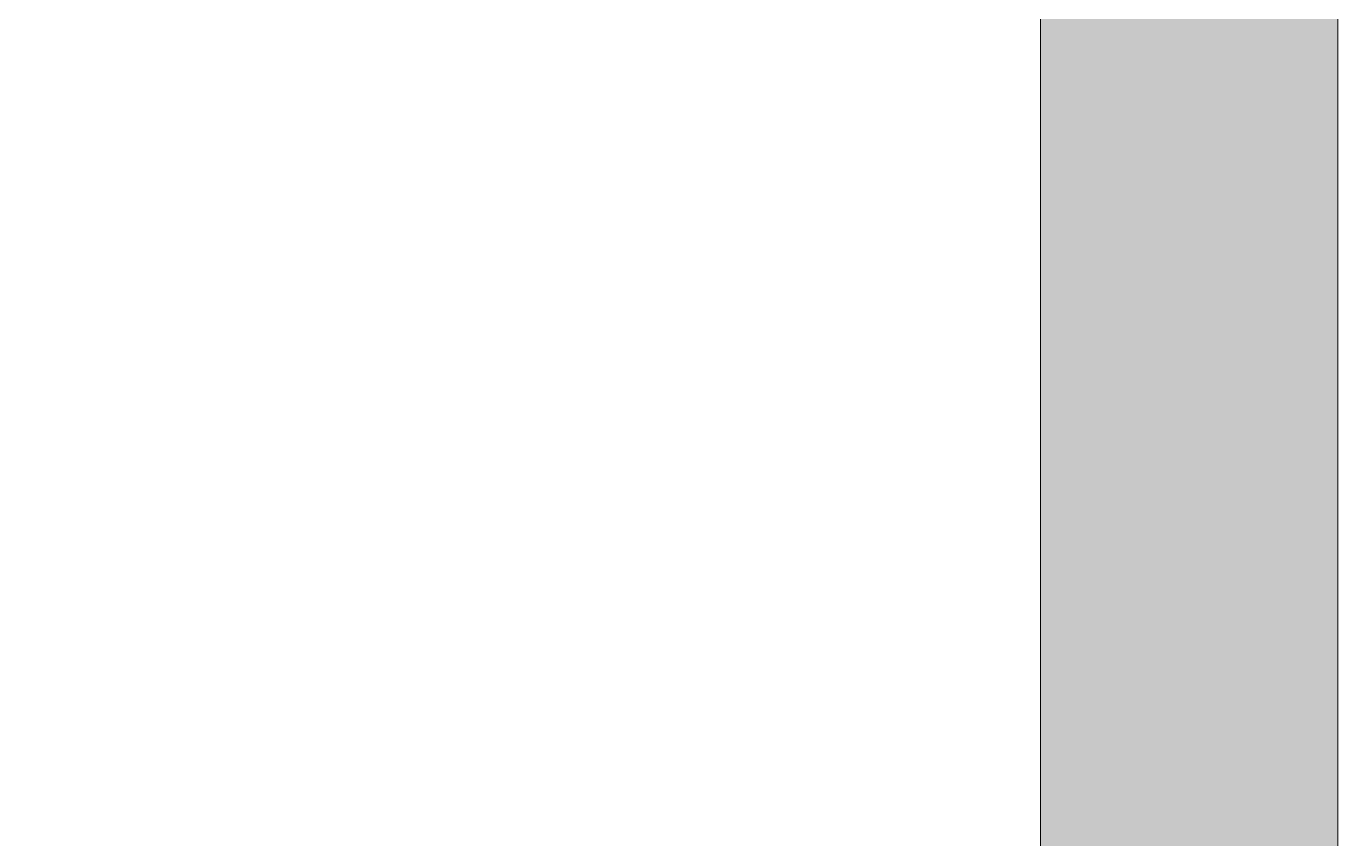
# Model space of a CAD drawing. Header units: millimetres. Extents: x 0 to 586, y 0 to 414.
# Drawn here: x 573.084 to 576.118, y 96.206 to 98.085 of the extents above; entities that cross this region are included whole.
import ezdxf

# ---------------------------------------------------------------- set-up
doc = ezdxf.new("R2010")
doc.units = ezdxf.units.MM

msp = doc.modelspace()

# ---------------------------------------------------------------- hatches: boundary and pattern name
h = msp.add_hatch(color=0)
h.dxf.hatch_style = 2
h.paths.add_polyline_path([(576.117861, 9.514417), (575.429944, 10.205861), (575.429944, 403.877639), (576.117861, 404.569083)])
h = msp.add_hatch(color=0)
h.dxf.hatch_style = 2
h.paths.add_polyline_path([(573.083972, 97.511306), (573.083972, 97.595972)])
h = msp.add_hatch(color=0)
h.dxf.hatch_style = 2
h.paths.add_polyline_path([(573.083972, 97.511306), (573.083972, 97.595972)])
h = msp.add_hatch(color=0)
h.dxf.hatch_style = 2
h.paths.add_polyline_path([(573.091028, 97.507778), (573.091028, 97.588917)])
h = msp.add_hatch(color=0)
h.dxf.hatch_style = 2
h.paths.add_polyline_path([(573.091028, 97.507778), (573.091028, 97.588917)])
h = msp.add_hatch(color=0)
h.dxf.hatch_style = 2
h.paths.add_polyline_path([(573.091028, 97.507778), (573.091028, 97.588917)])
h = msp.add_hatch(color=0)
h.dxf.hatch_style = 2
h.paths.add_polyline_path([(573.091028, 97.507778), (573.091028, 97.588917)])
h = msp.add_hatch(color=0)
h.dxf.hatch_style = 2
h.paths.add_polyline_path([(573.094556, 97.507778), (573.094556, 97.588917)])
h = msp.add_hatch(color=0)
h.dxf.hatch_style = 2
h.paths.add_polyline_path([(573.094556, 97.507778), (573.094556, 97.588917)])
h = msp.add_hatch(color=0)
h.dxf.hatch_style = 2
h.paths.add_polyline_path([(573.098083, 97.50425), (573.098083, 97.588917)])
h = msp.add_hatch(color=0)
h.dxf.hatch_style = 2
h.paths.add_polyline_path([(573.098083, 97.50425), (573.098083, 97.588917)])
h = msp.add_hatch(color=0)
h.dxf.hatch_style = 2
h.paths.add_polyline_path([(573.098083, 97.50425), (573.098083, 97.588917)])
h = msp.add_hatch(color=0)
h.dxf.hatch_style = 2
h.paths.add_polyline_path([(573.112194, 97.497194), (573.112194, 97.578333)])
h = msp.add_hatch(color=0)
h.dxf.hatch_style = 2
h.paths.add_polyline_path([(573.11925, 97.493667), (573.11925, 97.574806)])
h = msp.add_hatch(color=0)
h.dxf.hatch_style = 2
h.paths.add_polyline_path([(573.140417, 97.486611), (573.140417, 97.564222)])
h = msp.add_hatch(color=0)
h.dxf.hatch_style = 2
h.paths.add_polyline_path([(573.147472, 97.483083), (573.147472, 97.560694)])
h = msp.add_hatch(color=0)
h.dxf.hatch_style = 2
h.paths.add_polyline_path([(573.161583, 97.4725), (573.161583, 97.553639)])
h = msp.add_hatch(color=0)
h.dxf.hatch_style = 2
h.paths.add_polyline_path([(573.161583, 97.4725), (573.161583, 97.553639)])
h = msp.add_hatch(color=0)
h.dxf.hatch_style = 2
h.paths.add_polyline_path([(573.172167, 97.465444), (573.172167, 97.550111)])
h = msp.add_hatch(color=0)
h.dxf.hatch_style = 2
h.paths.add_polyline_path([(573.179222, 97.461917), (573.179222, 97.546583)])
h = msp.add_hatch(color=0)
h.dxf.hatch_style = 2
h.paths.add_polyline_path([(573.179222, 97.461917), (573.179222, 97.546583)])
h = msp.add_hatch(color=0)
h.dxf.hatch_style = 2
h.paths.add_polyline_path([(573.179222, 97.461917), (573.179222, 97.546583)])
h = msp.add_hatch(color=0)
h.dxf.hatch_style = 2
h.paths.add_polyline_path([(573.179222, 97.461917), (573.179222, 97.546583)])
h = msp.add_hatch(color=0)
h.dxf.hatch_style = 2
h.paths.add_polyline_path([(573.179222, 97.461917), (573.179222, 97.546583)])
h = msp.add_hatch(color=0)
h.dxf.hatch_style = 2
h.paths.add_polyline_path([(573.179222, 97.461917), (573.179222, 97.546583)])
h = msp.add_hatch(color=0)
h.dxf.hatch_style = 2
h.paths.add_polyline_path([(573.179222, 97.461917), (573.179222, 97.546583)])
h = msp.add_hatch(color=0)
h.dxf.hatch_style = 2
h.paths.add_polyline_path([(573.179222, 97.461917), (573.179222, 97.546583)])
h = msp.add_hatch(color=0)
h.dxf.hatch_style = 2
h.paths.add_polyline_path([(573.179222, 97.461917), (573.179222, 97.546583)])
h = msp.add_hatch(color=0)
h.dxf.hatch_style = 2
h.paths.add_polyline_path([(573.179222, 97.461917), (573.179222, 97.546583)])
h = msp.add_hatch(color=0)
h.dxf.hatch_style = 2
h.paths.add_polyline_path([(573.179222, 97.458389), (573.179222, 97.543056)])
h = msp.add_hatch(color=0)
h.dxf.hatch_style = 2
h.paths.add_polyline_path([(573.179222, 97.458389), (573.179222, 97.543056)])
h = msp.add_hatch(color=0)
h.dxf.hatch_style = 2
h.paths.add_polyline_path([(573.18275, 97.458389), (573.18275, 97.543056)])
h = msp.add_hatch(color=0)
h.dxf.hatch_style = 2
h.paths.add_polyline_path([(573.18275, 97.458389), (573.18275, 97.543056)])
h = msp.add_hatch(color=0)
h.dxf.hatch_style = 2
h.paths.add_polyline_path([(573.186278, 97.458389), (573.186278, 97.543056)])
h = msp.add_hatch(color=0)
h.dxf.hatch_style = 2
h.paths.add_polyline_path([(573.186278, 97.458389), (573.186278, 97.543056)])
h = msp.add_hatch(color=0)
h.dxf.hatch_style = 2
h.paths.add_polyline_path([(573.186278, 97.454861), (573.186278, 97.539528)])
h = msp.add_hatch(color=0)
h.dxf.hatch_style = 2
h.paths.add_polyline_path([(573.186278, 97.454861), (573.186278, 97.539528)])
h = msp.add_hatch(color=0)
h.dxf.hatch_style = 2
h.paths.add_polyline_path([(573.189806, 97.451333), (573.189806, 97.539528)])
h = msp.add_hatch(color=0)
h.dxf.hatch_style = 2
h.paths.add_polyline_path([(573.189806, 97.451333), (573.189806, 97.539528)])
h = msp.add_hatch(color=0)
h.dxf.hatch_style = 2
h.paths.add_polyline_path([(573.193333, 97.451333), (573.193333, 97.539528)])
h = msp.add_hatch(color=0)
h.dxf.hatch_style = 2
h.paths.add_polyline_path([(573.193333, 97.451333), (573.193333, 97.539528)])
h = msp.add_hatch(color=0)
h.dxf.hatch_style = 2
h.paths.add_polyline_path([(573.193333, 97.451333), (573.193333, 97.539528)])
h = msp.add_hatch(color=0)
h.dxf.hatch_style = 2
h.paths.add_polyline_path([(573.193333, 97.451333), (573.193333, 97.539528)])
h = msp.add_hatch(color=0)
h.dxf.hatch_style = 2
h.paths.add_polyline_path([(573.200389, 97.444278), (573.200389, 97.532472)])
h = msp.add_hatch(color=0)
h.dxf.hatch_style = 2
h.paths.add_polyline_path([(573.242722, 97.409), (573.242722, 97.511306)])
h = msp.add_hatch(color=0)
h.dxf.hatch_style = 2
h.paths.add_polyline_path([(573.249778, 97.405472), (573.249778, 97.50425)])
h = msp.add_hatch(color=0)
h.dxf.hatch_style = 2
h.paths.add_polyline_path([(573.260361, 97.398417), (573.260361, 97.500722)])
h = msp.add_hatch(color=0)
h.dxf.hatch_style = 2
h.paths.add_polyline_path([(573.267417, 97.394889), (573.267417, 97.493667)])
h = msp.add_hatch(color=0)
h.dxf.hatch_style = 2
h.paths.add_polyline_path([(573.267417, 97.394889), (573.267417, 97.493667)])
h = msp.add_hatch(color=0)
h.dxf.hatch_style = 2
h.paths.add_polyline_path([(573.274472, 97.391361), (573.274472, 97.486611)])
h = msp.add_hatch(color=0)
h.dxf.hatch_style = 2
h.paths.add_polyline_path([(573.30975, 97.370194), (573.30975, 97.461917)])
h = msp.add_hatch(color=0)
h.dxf.hatch_style = 2
h.paths.add_polyline_path([(573.313278, 97.366667), (573.313278, 97.458389)])
h = msp.add_hatch(color=0)
h.dxf.hatch_style = 2
h.paths.add_polyline_path([(573.313278, 97.366667), (573.313278, 97.458389)])
h = msp.add_hatch(color=0)
h.dxf.hatch_style = 2
h.paths.add_polyline_path([(573.316806, 97.363139), (573.316806, 97.454861)])
h = msp.add_hatch(color=0)
h.dxf.hatch_style = 2
h.paths.add_polyline_path([(573.316806, 97.363139), (573.316806, 97.454861)])
h = msp.add_hatch(color=0)
h.dxf.hatch_style = 2
h.paths.add_polyline_path([(573.320333, 97.363139), (573.320333, 97.451333)])
h = msp.add_hatch(color=0)
h.dxf.hatch_style = 2
h.paths.add_polyline_path([(573.345028, 97.349028), (573.345028, 97.433694)])
h = msp.add_hatch(color=0)
h.dxf.hatch_style = 2
h.paths.add_polyline_path([(573.345028, 97.349028), (573.345028, 97.433694)])
h = msp.add_hatch(color=0)
h.dxf.hatch_style = 2
h.paths.add_polyline_path([(573.345028, 97.349028), (573.345028, 97.433694)])
h = msp.add_hatch(color=0)
h.dxf.hatch_style = 2
h.paths.add_polyline_path([(573.348556, 97.3455), (573.348556, 97.430167)])
h = msp.add_hatch(color=0)
h.dxf.hatch_style = 2
h.paths.add_polyline_path([(573.362667, 97.334917), (573.362667, 97.419583)])
h = msp.add_hatch(color=0)
h.dxf.hatch_style = 2
h.paths.add_polyline_path([(573.369722, 97.327861), (573.369722, 97.412528)])
h = msp.add_hatch(color=0)
h.dxf.hatch_style = 2
h.paths.add_polyline_path([(573.383833, 97.317278), (573.383833, 97.401944)])
h = msp.add_hatch(color=0)
h.dxf.hatch_style = 2
h.paths.add_polyline_path([(573.387361, 97.317278), (573.387361, 97.401944)])
h = msp.add_hatch(color=0)
h.dxf.hatch_style = 2
h.paths.add_polyline_path([(573.387361, 97.317278), (573.387361, 97.401944)])
h = msp.add_hatch(color=0)
h.dxf.hatch_style = 2
h.paths.add_polyline_path([(573.387361, 97.31375), (573.387361, 97.398417)])
h = msp.add_hatch(color=0)
h.dxf.hatch_style = 2
h.paths.add_polyline_path([(573.387361, 97.31375), (573.387361, 97.398417)])
h = msp.add_hatch(color=0)
h.dxf.hatch_style = 2
h.paths.add_polyline_path([(573.390889, 97.31375), (573.390889, 97.398417)])
h = msp.add_hatch(color=0)
h.dxf.hatch_style = 2
h.paths.add_polyline_path([(573.390889, 97.31375), (573.390889, 97.398417)])
h = msp.add_hatch(color=0)
h.dxf.hatch_style = 2
h.paths.add_polyline_path([(573.397944, 97.306694), (573.397944, 97.394889)])
h = msp.add_hatch(color=0)
h.dxf.hatch_style = 2
h.paths.add_polyline_path([(573.397944, 97.306694), (573.397944, 97.394889)])
h = msp.add_hatch(color=0)
h.dxf.hatch_style = 2
h.paths.add_polyline_path([(573.401472, 97.303167), (573.401472, 97.391361)])
h = msp.add_hatch(color=0)
h.dxf.hatch_style = 2
h.paths.add_polyline_path([(573.401472, 97.303167), (573.401472, 97.391361)])
h = msp.add_hatch(color=0)
h.dxf.hatch_style = 2
h.paths.add_polyline_path([(573.405, 97.299639), (573.405, 97.391361)])
h = msp.add_hatch(color=0)
h.dxf.hatch_style = 2
h.paths.add_polyline_path([(573.405, 97.299639), (573.405, 97.391361)])
h = msp.add_hatch(color=0)
h.dxf.hatch_style = 2
h.paths.add_polyline_path([(573.408528, 97.299639), (573.408528, 97.391361)])
h = msp.add_hatch(color=0)
h.dxf.hatch_style = 2
h.paths.add_polyline_path([(573.408528, 97.299639), (573.408528, 97.391361)])
h = msp.add_hatch(color=0)
h.dxf.hatch_style = 2
h.paths.add_polyline_path([(573.408528, 97.299639), (573.408528, 97.391361)])
h = msp.add_hatch(color=0)
h.dxf.hatch_style = 2
h.paths.add_polyline_path([(573.408528, 97.299639), (573.408528, 97.391361)])
h = msp.add_hatch(color=0)
h.dxf.hatch_style = 2
h.paths.add_polyline_path([(573.415583, 97.296111), (573.415583, 97.387833)])
h = msp.add_hatch(color=0)
h.dxf.hatch_style = 2
h.paths.add_polyline_path([(573.415583, 97.296111), (573.415583, 97.387833)])
h = msp.add_hatch(color=0)
h.dxf.hatch_style = 2
h.paths.add_polyline_path([(573.415583, 97.292583), (573.415583, 97.387833)])
h = msp.add_hatch(color=0)
h.dxf.hatch_style = 2
h.paths.add_polyline_path([(573.415583, 97.292583), (573.415583, 97.387833)])
h = msp.add_hatch(color=0)
h.dxf.hatch_style = 2
h.paths.add_polyline_path([(573.419111, 97.289056), (573.419111, 97.37725)])
h = msp.add_hatch(color=0)
h.dxf.hatch_style = 2
h.paths.add_polyline_path([(573.419111, 97.289056), (573.419111, 97.373722)])
h = msp.add_hatch(color=0)
h.dxf.hatch_style = 2
h.paths.add_polyline_path([(573.419111, 97.289056), (573.419111, 97.373722)])
h = msp.add_hatch(color=0)
h.dxf.hatch_style = 2
h.paths.add_polyline_path([(573.422639, 97.289056), (573.422639, 97.373722)])
h = msp.add_hatch(color=0)
h.dxf.hatch_style = 2
h.paths.add_polyline_path([(573.422639, 97.289056), (573.422639, 97.373722)])
h = msp.add_hatch(color=0)
h.dxf.hatch_style = 2
h.paths.add_polyline_path([(573.426167, 97.285528), (573.426167, 97.370194)])
h = msp.add_hatch(color=0)
h.dxf.hatch_style = 2
h.paths.add_polyline_path([(573.426167, 97.285528), (573.426167, 97.370194)])
h = msp.add_hatch(color=0)
h.dxf.hatch_style = 2
h.paths.add_polyline_path([(573.433222, 97.278472), (573.433222, 97.366667)])
h = msp.add_hatch(color=0)
h.dxf.hatch_style = 2
h.paths.add_polyline_path([(573.450861, 97.264361), (573.450861, 97.370194)])
h = msp.add_hatch(color=0)
h.dxf.hatch_style = 2
h.paths.add_polyline_path([(573.454389, 97.260833), (573.454389, 97.363139)])
h = msp.add_hatch(color=0)
h.dxf.hatch_style = 2
h.paths.add_polyline_path([(573.472028, 97.246722), (573.472028, 97.3455)])
h = msp.add_hatch(color=0)
h.dxf.hatch_style = 2
h.paths.add_polyline_path([(573.475556, 97.246722), (573.475556, 97.341972)])
h = msp.add_hatch(color=0)
h.dxf.hatch_style = 2
h.paths.add_polyline_path([(573.475556, 97.246722), (573.475556, 97.341972)])
h = msp.add_hatch(color=0)
h.dxf.hatch_style = 2
h.paths.add_polyline_path([(573.475556, 97.243194), (573.475556, 97.341972)])
h = msp.add_hatch(color=0)
h.dxf.hatch_style = 2
h.paths.add_polyline_path([(573.475556, 97.243194), (573.475556, 97.341972)])
h = msp.add_hatch(color=0)
h.dxf.hatch_style = 2
h.paths.add_polyline_path([(573.482611, 97.236139), (573.482611, 97.334917)])
h = msp.add_hatch(color=0)
h.dxf.hatch_style = 2
h.paths.add_polyline_path([(573.482611, 97.236139), (573.482611, 97.334917)])
h = msp.add_hatch(color=0)
h.dxf.hatch_style = 2
h.paths.add_polyline_path([(573.486139, 97.232611), (573.486139, 97.331389)])
h = msp.add_hatch(color=0)
h.dxf.hatch_style = 2
h.paths.add_polyline_path([(573.496722, 97.222028), (573.496722, 97.324333)])
h = msp.add_hatch(color=0)
h.dxf.hatch_style = 2
h.paths.add_polyline_path([(573.50025, 97.2185), (573.50025, 97.320806)])
h = msp.add_hatch(color=0)
h.dxf.hatch_style = 2
h.paths.add_polyline_path([(573.50025, 97.2185), (573.50025, 97.320806)])
h = msp.add_hatch(color=0)
h.dxf.hatch_style = 2
h.paths.add_polyline_path([(573.503778, 97.214972), (573.503778, 97.320806)])
h = msp.add_hatch(color=0)
h.dxf.hatch_style = 2
h.paths.add_polyline_path([(573.503778, 97.214972), (573.503778, 97.320806)])
h = msp.add_hatch(color=0)
h.dxf.hatch_style = 2
h.paths.add_polyline_path([(573.503778, 97.214972), (573.503778, 97.317278)])
h = msp.add_hatch(color=0)
h.dxf.hatch_style = 2
h.paths.add_polyline_path([(573.503778, 97.214972), (573.503778, 97.317278)])
h = msp.add_hatch(color=0)
h.dxf.hatch_style = 2
h.paths.add_polyline_path([(573.507306, 97.211444), (573.507306, 97.317278)])
h = msp.add_hatch(color=0)
h.dxf.hatch_style = 2
h.paths.add_polyline_path([(573.507306, 97.211444), (573.507306, 97.317278)])
h = msp.add_hatch(color=0)
h.dxf.hatch_style = 2
h.paths.add_polyline_path([(573.510833, 97.207917), (573.510833, 97.317278)])
h = msp.add_hatch(color=0)
h.dxf.hatch_style = 2
h.paths.add_polyline_path([(573.510833, 97.207917), (573.510833, 97.317278)])
h = msp.add_hatch(color=0)
h.dxf.hatch_style = 2
h.paths.add_polyline_path([(573.514361, 97.204389), (573.514361, 97.31375)])
h = msp.add_hatch(color=0)
h.dxf.hatch_style = 2
h.paths.add_polyline_path([(573.528472, 97.190278), (573.528472, 97.310222)])
h = msp.add_hatch(color=0)
h.dxf.hatch_style = 2
h.paths.add_polyline_path([(573.528472, 97.190278), (573.528472, 97.310222)])
h = msp.add_hatch(color=0)
h.dxf.hatch_style = 2
h.paths.add_polyline_path([(573.528472, 97.190278), (573.528472, 97.310222)])
h = msp.add_hatch(color=0)
h.dxf.hatch_style = 2
h.paths.add_polyline_path([(573.532, 97.18675), (573.532, 97.310222)])
h = msp.add_hatch(color=0)
h.dxf.hatch_style = 2
h.paths.add_polyline_path([(573.532, 97.18675), (573.532, 97.310222)])
h = msp.add_hatch(color=0)
h.dxf.hatch_style = 2
h.paths.add_polyline_path([(573.535528, 97.183222), (573.535528, 97.310222)])
h = msp.add_hatch(color=0)
h.dxf.hatch_style = 2
h.paths.add_polyline_path([(573.535528, 97.183222), (573.535528, 97.310222)])
h = msp.add_hatch(color=0)
h.dxf.hatch_style = 2
h.paths.add_polyline_path([(573.539056, 97.179694), (573.539056, 97.306694)])
h = msp.add_hatch(color=0)
h.dxf.hatch_style = 2
h.paths.add_polyline_path([(573.549639, 97.169111), (573.549639, 97.296111)])
h = msp.add_hatch(color=0)
h.dxf.hatch_style = 2
h.paths.add_polyline_path([(573.553167, 97.165583), (573.553167, 97.292583)])
h = msp.add_hatch(color=0)
h.dxf.hatch_style = 2
h.paths.add_polyline_path([(573.553167, 97.165583), (573.553167, 97.292583)])
h = msp.add_hatch(color=0)
h.dxf.hatch_style = 2
h.paths.add_polyline_path([(573.556694, 97.162056), (573.556694, 97.267889)])
h = msp.add_hatch(color=0)
h.dxf.hatch_style = 2
h.paths.add_polyline_path([(573.556694, 97.162056), (573.556694, 97.264361)])
h = msp.add_hatch(color=0)
h.dxf.hatch_style = 2
h.paths.add_polyline_path([(573.556694, 97.162056), (573.556694, 97.264361)])
h = msp.add_hatch(color=0)
h.dxf.hatch_style = 2
h.paths.add_polyline_path([(573.560222, 97.158528), (573.560222, 97.260833)])
h = msp.add_hatch(color=0)
h.dxf.hatch_style = 2
h.paths.add_polyline_path([(573.560222, 97.158528), (573.560222, 97.260833)])
h = msp.add_hatch(color=0)
h.dxf.hatch_style = 2
h.paths.add_polyline_path([(573.56375, 97.155), (573.56375, 97.260833)])
h = msp.add_hatch(color=0)
h.dxf.hatch_style = 2
h.paths.add_polyline_path([(573.584917, 97.133833), (573.584917, 97.25025)])
h = msp.add_hatch(color=0)
h.dxf.hatch_style = 2
h.paths.add_polyline_path([(573.584917, 97.133833), (573.584917, 97.25025)])
h = msp.add_hatch(color=0)
h.dxf.hatch_style = 2
h.paths.add_polyline_path([(573.599028, 97.119722), (573.599028, 97.243194)])
h = msp.add_hatch(color=0)
h.dxf.hatch_style = 2
h.paths.add_polyline_path([(573.599028, 97.119722), (573.599028, 97.243194)])
h = msp.add_hatch(color=0)
h.dxf.hatch_style = 2
h.paths.add_polyline_path([(573.609611, 97.109139), (573.609611, 97.236139)])
h = msp.add_hatch(color=0)
h.dxf.hatch_style = 2
h.paths.add_polyline_path([(573.613139, 97.105611), (573.613139, 97.236139)])
h = msp.add_hatch(color=0)
h.dxf.hatch_style = 2
h.paths.add_polyline_path([(573.613139, 97.105611), (573.613139, 97.236139)])
h = msp.add_hatch(color=0)
h.dxf.hatch_style = 2
h.paths.add_polyline_path([(573.62725, 97.084444), (573.62725, 97.2185)])
h = msp.add_hatch(color=0)
h.dxf.hatch_style = 2
h.paths.add_polyline_path([(573.634306, 97.073861), (573.634306, 97.214972)])
h = msp.add_hatch(color=0)
h.dxf.hatch_style = 2
h.paths.add_polyline_path([(573.637833, 97.063278), (573.637833, 97.207917)])
h = msp.add_hatch(color=0)
h.dxf.hatch_style = 2
h.paths.add_polyline_path([(573.637833, 97.063278), (573.637833, 97.207917)])
h = msp.add_hatch(color=0)
h.dxf.hatch_style = 2
h.paths.add_polyline_path([(573.641361, 97.05975), (573.641361, 97.204389)])
h = msp.add_hatch(color=0)
h.dxf.hatch_style = 2
h.paths.add_polyline_path([(573.641361, 97.05975), (573.641361, 97.204389)])
h = msp.add_hatch(color=0)
h.dxf.hatch_style = 2
h.paths.add_polyline_path([(573.644889, 97.056222), (573.644889, 97.200861)])
h = msp.add_hatch(color=0)
h.dxf.hatch_style = 2
h.paths.add_polyline_path([(573.644889, 97.056222), (573.644889, 97.200861)])
h = msp.add_hatch(color=0)
h.dxf.hatch_style = 2
h.paths.add_polyline_path([(573.644889, 97.052694), (573.644889, 97.200861)])
h = msp.add_hatch(color=0)
h.dxf.hatch_style = 2
h.paths.add_polyline_path([(573.644889, 97.052694), (573.644889, 97.200861)])
h = msp.add_hatch(color=0)
h.dxf.hatch_style = 2
h.paths.add_polyline_path([(573.648417, 97.045639), (573.648417, 97.197333)])
h = msp.add_hatch(color=0)
h.dxf.hatch_style = 2
h.paths.add_polyline_path([(573.648417, 97.045639), (573.648417, 97.197333)])
h = msp.add_hatch(color=0)
h.dxf.hatch_style = 2
h.paths.add_polyline_path([(573.648417, 97.045639), (573.648417, 97.197333)])
h = msp.add_hatch(color=0)
h.dxf.hatch_style = 2
h.paths.add_polyline_path([(573.648417, 97.045639), (573.648417, 97.197333)])
h = msp.add_hatch(color=0)
h.dxf.hatch_style = 2
h.paths.add_polyline_path([(573.651944, 97.042111), (573.651944, 97.193806)])
h = msp.add_hatch(color=0)
h.dxf.hatch_style = 2
h.paths.add_polyline_path([(573.651944, 97.042111), (573.651944, 97.193806)])
h = msp.add_hatch(color=0)
h.dxf.hatch_style = 2
h.paths.add_polyline_path([(573.655472, 97.035056), (573.655472, 97.190278)])
h = msp.add_hatch(color=0)
h.dxf.hatch_style = 2
h.paths.add_polyline_path([(573.687222, 96.985667), (573.687222, 97.147944)])
h = msp.add_hatch(color=0)
h.dxf.hatch_style = 2
h.paths.add_polyline_path([(573.69075, 96.978611), (573.69075, 97.144417)])
h = msp.add_hatch(color=0)
h.dxf.hatch_style = 2
h.paths.add_polyline_path([(573.701333, 96.960972), (573.701333, 97.130306)])
h = msp.add_hatch(color=0)
h.dxf.hatch_style = 2
h.paths.add_polyline_path([(573.704861, 96.953917), (573.704861, 97.126778)])
h = msp.add_hatch(color=0)
h.dxf.hatch_style = 2
h.paths.add_polyline_path([(573.715444, 96.918639), (573.715444, 97.109139)])
h = msp.add_hatch(color=0)
h.dxf.hatch_style = 2
h.paths.add_polyline_path([(573.718972, 96.915111), (573.718972, 97.105611)])
h = msp.add_hatch(color=0)
h.dxf.hatch_style = 2
h.paths.add_polyline_path([(573.718972, 96.915111), (573.718972, 97.105611)])
h = msp.add_hatch(color=0)
h.dxf.hatch_style = 2
h.paths.add_polyline_path([(573.718972, 96.911583), (573.718972, 97.105611)])
h = msp.add_hatch(color=0)
h.dxf.hatch_style = 2
h.paths.add_polyline_path([(573.736611, 96.833972), (573.736611, 97.066806)])
h = msp.add_hatch(color=0)
h.dxf.hatch_style = 2
h.paths.add_polyline_path([(573.740139, 96.826917), (573.740139, 97.063278)])
h = msp.add_hatch(color=0)
h.dxf.hatch_style = 2
h.paths.add_polyline_path([(573.768361, 96.692861), (573.768361, 96.992722)])
h = msp.add_hatch(color=0)
h.dxf.hatch_style = 2
h.paths.add_polyline_path([(573.771889, 96.685806), (573.771889, 96.982139)])
h = msp.add_hatch(color=0)
h.dxf.hatch_style = 2
h.paths.add_polyline_path([(573.775417, 96.67875), (573.775417, 96.975083)])
h = msp.add_hatch(color=0)
h.dxf.hatch_style = 2
h.paths.add_polyline_path([(573.775417, 96.67875), (573.775417, 96.975083)])
h = msp.add_hatch(color=0)
h.dxf.hatch_style = 2
h.paths.add_polyline_path([(573.778944, 96.671694), (573.778944, 96.968028)])
h = msp.add_hatch(color=0)
h.dxf.hatch_style = 2
h.paths.add_polyline_path([(573.782472, 96.661111), (573.782472, 96.9645)])
h = msp.add_hatch(color=0)
h.dxf.hatch_style = 2
h.paths.add_polyline_path([(573.786, 96.650528), (573.786, 96.960972)])
h = msp.add_hatch(color=0)
h.dxf.hatch_style = 2
h.paths.add_polyline_path([(573.786, 96.611722), (573.786, 96.957444)])
h = msp.add_hatch(color=0)
h.dxf.hatch_style = 2
h.paths.add_polyline_path([(573.793056, 96.562333), (573.793056, 96.950389)])
h = msp.add_hatch(color=0)
h.dxf.hatch_style = 2
h.paths.add_polyline_path([(573.796583, 96.544694), (573.796583, 96.946861)])
h = msp.add_hatch(color=0)
h.dxf.hatch_style = 2
h.paths.add_polyline_path([(573.800111, 96.512944), (573.800111, 96.939806)])
h = msp.add_hatch(color=0)
h.dxf.hatch_style = 2
h.paths.add_polyline_path([(573.803639, 96.495306), (573.803639, 96.939806)])
h = msp.add_hatch(color=0)
h.dxf.hatch_style = 2
h.paths.add_polyline_path([(573.803639, 96.495306), (573.803639, 96.939806)])
h = msp.add_hatch(color=0)
h.dxf.hatch_style = 2
h.paths.add_polyline_path([(573.803639, 96.495306), (573.803639, 96.939806)])
h = msp.add_hatch(color=0)
h.dxf.hatch_style = 2
h.paths.add_polyline_path([(573.803639, 96.495306), (573.803639, 96.939806)])
h = msp.add_hatch(color=0)
h.dxf.hatch_style = 2
h.paths.add_polyline_path([(573.803639, 96.48825), (573.803639, 96.936278)])
h = msp.add_hatch(color=0)
h.dxf.hatch_style = 2
h.paths.add_polyline_path([(573.814222, 96.428278), (573.814222, 96.918639)])
h = msp.add_hatch(color=0)
h.dxf.hatch_style = 2
h.paths.add_polyline_path([(573.814222, 96.428278), (573.814222, 96.918639)])
h = msp.add_hatch(color=0)
h.dxf.hatch_style = 2
h.paths.add_polyline_path([(573.814222, 96.421222), (573.814222, 96.918639)])
h = msp.add_hatch(color=0)
h.dxf.hatch_style = 2
h.paths.add_polyline_path([(573.81775, 96.403583), (573.81775, 96.911583)])
h = msp.add_hatch(color=0)
h.dxf.hatch_style = 2
h.paths.add_polyline_path([(573.821278, 96.86925), (573.821278, 96.904528)])
h = msp.add_hatch(color=0)
h.dxf.hatch_style = 2
h.paths.add_polyline_path([(573.821278, 96.879833), (573.821278, 96.890417)])
h = msp.add_hatch(color=0)
h.dxf.hatch_style = 2
h.paths.add_polyline_path([(573.821278, 96.315389), (573.821278, 96.848083)])
h = msp.add_hatch(color=0)
h.dxf.hatch_style = 2
h.paths.add_polyline_path([(573.821278, 96.304806), (573.821278, 96.844556)])
h = msp.add_hatch(color=0)
h.dxf.hatch_style = 2
h.paths.add_polyline_path([(573.821278, 96.304806), (573.821278, 96.844556)])
h = msp.add_hatch(color=0)
h.dxf.hatch_style = 2
h.paths.add_polyline_path([(573.824806, 96.304806), (573.824806, 96.844556)])
h = msp.add_hatch(color=0)
h.dxf.hatch_style = 2
h.paths.add_polyline_path([(573.824806, 96.304806), (573.824806, 96.844556)])
h = msp.add_hatch(color=0)
h.dxf.hatch_style = 2
h.paths.add_polyline_path([(573.824806, 96.304806), (573.824806, 96.844556)])
h = msp.add_hatch(color=0)
h.dxf.hatch_style = 2
h.paths.add_polyline_path([(573.824806, 96.304806), (573.824806, 96.844556)])
h = msp.add_hatch(color=0)
h.dxf.hatch_style = 2
h.paths.add_polyline_path([(573.824806, 96.29775), (573.824806, 96.844556)])
h = msp.add_hatch(color=0)
h.dxf.hatch_style = 2
h.paths.add_polyline_path([(573.824806, 96.29775), (573.824806, 96.844556)])
h = msp.add_hatch(color=0)
h.dxf.hatch_style = 2
h.paths.add_polyline_path([(573.828333, 96.290694), (573.828333, 96.844556)])
h = msp.add_hatch(color=0)
h.dxf.hatch_style = 2
h.paths.add_polyline_path([(573.831861, 96.273056), (573.831861, 96.8375)])
h = msp.add_hatch(color=0)
h.dxf.hatch_style = 2
h.paths.add_polyline_path([(573.831861, 96.273056), (573.831861, 96.8375)])
h = msp.add_hatch(color=0)
h.dxf.hatch_style = 2
h.paths.add_polyline_path([(573.831861, 96.269528), (573.831861, 96.8375)])
h = msp.add_hatch(color=0)
h.dxf.hatch_style = 2
h.paths.add_polyline_path([(573.831861, 96.269528), (573.831861, 96.8375)])
h = msp.add_hatch(color=0)
h.dxf.hatch_style = 2
h.paths.add_polyline_path([(573.838917, 96.237778), (573.838917, 96.80575)])
h = msp.add_hatch(color=0)
h.dxf.hatch_style = 2
h.paths.add_polyline_path([(573.842444, 96.216611), (573.842444, 96.795167)])
h = msp.add_hatch(color=0)
h.dxf.hatch_style = 2
h.paths.add_polyline_path([(573.845972, 96.209556), (573.845972, 96.791639)])
h = msp.add_hatch(color=0)
h.dxf.hatch_style = 2
h.paths.add_polyline_path([(573.845972, 96.103722), (573.845972, 96.781056)])
h = msp.add_hatch(color=0)
h.dxf.hatch_style = 2
h.paths.add_polyline_path([(573.853028, 96.657583), (573.853028, 96.759889)])
h = msp.add_hatch(color=0)
h.dxf.hatch_style = 2
h.paths.add_polyline_path([(573.853028, 96.661111), (573.853028, 96.759889)])
h = msp.add_hatch(color=0)
h.dxf.hatch_style = 2
h.paths.add_polyline_path([(573.853028, 95.532222), (573.853028, 96.657583)])
h = msp.add_hatch(color=0)
h.dxf.hatch_style = 2
h.paths.add_polyline_path([(573.853028, 95.532222), (573.853028, 96.657583)])
h = msp.add_hatch(color=0)
h.dxf.hatch_style = 2
h.paths.add_polyline_path([(573.853028, 95.532222), (573.853028, 96.657583)])
h = msp.add_hatch(color=0)
h.dxf.hatch_style = 2
h.paths.add_polyline_path([(573.937694, 95.772111), (573.937694, 96.213083)])

# ---------------------------------------------------------------- linework, layer by layer
at = {"color": 0, "lineweight": 0}
msp.add_lwpolyline([(576.117861, 9.514417), (575.429944, 10.205861), (575.429944, 403.877639), (576.117861, 404.569083)], close=True, dxfattribs=at)

doc.saveas('drawing.dxf')
